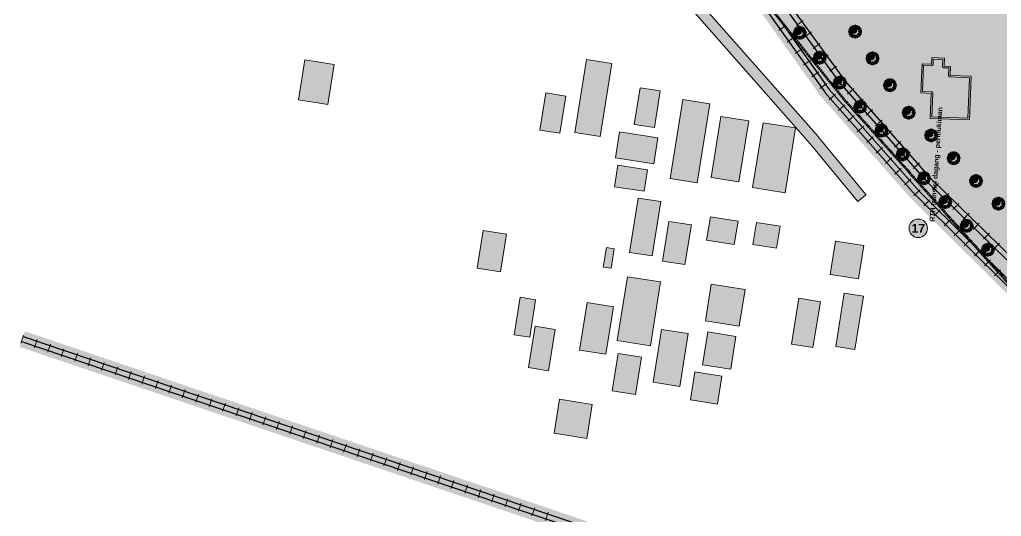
# Model space of a CAD drawing. Header units: metres. Extents: x 305909 to 307171, y 9156037 to 9156671.
# Drawn here: x 305909.3 to 306185.9, y 9156181 to 9156320.9 of the extents above; entities that cross this region are included whole.
import ezdxf
from ezdxf.enums import TextEntityAlignment as Align

# ---------------------------------------------------------------- set-up
doc = ezdxf.new("R2010")
doc.units = ezdxf.units.M
doc.linetypes.add('DASHED2', pattern=[0.762, 0.635, -0.127])
for name, color, linetype, lineweight, true_color in [('B-BANGUNAN_PERMUKIMAN', 7, 'Continuous', 13, 0xf0cd8c), ('B-BAYANGAN', 7, 'Continuous', 0, 0x76786c), ('B-DELINEASI', 7, 'DASHED2', 70, 0xc800c8), ('J-PERKERASAN_JALAN', 7, 'Continuous', 9, 0x989896), ('K-BANGUNAN_LUAR_TAPAK', 7, 'Continuous', 9, 0xdedede), ('K-REL_BALAS', 7, 'Continuous', 0, 0xb0a89c), ('K-REL_BANTALAN', 7, 'Continuous', 9, 0x5a5a5a), ('K-REL_KA', 7, 'Continuous', 25, 0x282828), ('T-LABEL_ELEMEN', 7, 'Continuous', 0, 0x141414), ('T-NOMOR_ELEMEN', 7, 'Continuous', 18, 0x141414), ('V-POHON_PENEDUH', 7, 'Continuous', 13, 0x288232), ('Z-R', 7, 'Continuous', 0, 0xfaf4e6), ('Z-RTH', 7, 'Continuous', 0, 0xc7e4ba)]:
    doc.layers.add(name, color=color, linetype=linetype, lineweight=lineweight, true_color=true_color)
doc.styles.add('ARIALB', font='arialbd.ttf')

# ---------------------------------------------------------------- blocks, each defined once
blk = doc.blocks.new('POHON')
at = {"true_color": 0x3e843e}
h = blk.add_hatch(color=97, dxfattribs=at)
h.dxf.hatch_style = 1
edge = h.paths.add_edge_path()
edge.add_arc((-0.78, 0), 0.32, 0, 360)
at = {"true_color": 0x347638}
h = blk.add_hatch(color=97, dxfattribs=at)
h.dxf.hatch_style = 1
edge = h.paths.add_edge_path()
edge.add_arc((0, 0), 1, 0, 360)
at = {"true_color": 0x3e843e}
h = blk.add_hatch(color=97, dxfattribs=at)
h.dxf.hatch_style = 1
edge = h.paths.add_edge_path()
edge.add_arc((-0.55, 0.55), 0.32, 0, 360)
at = {"true_color": 0x62a556}
h = blk.add_hatch(color=85, dxfattribs=at)
h.dxf.hatch_style = 1
edge = h.paths.add_edge_path()
edge.add_arc((-0.2, 0.22), 0.55, 0, 360)
at = {"true_color": 0x697060}
h = blk.add_hatch(color=251, dxfattribs=at)
h.dxf.hatch_style = 1
edge = h.paths.add_edge_path()
edge.add_arc((0.38, -0.38), 1, 0, 360)
at = {"true_color": 0x3e843e}
h = blk.add_hatch(color=97, dxfattribs=at)
h.dxf.hatch_style = 1
edge = h.paths.add_edge_path()
edge.add_arc((0, 0.78), 0.32, 0, 360)
h = blk.add_hatch(color=97, dxfattribs=at)
h.dxf.hatch_style = 1
edge = h.paths.add_edge_path()
edge.add_arc((0.55, 0.55), 0.32, 0, 360)
h = blk.add_hatch(color=97, dxfattribs=at)
h.dxf.hatch_style = 1
edge = h.paths.add_edge_path()
edge.add_arc((0.78, 0), 0.32, 0, 360)
h = blk.add_hatch(color=97, dxfattribs=at)
h.dxf.hatch_style = 1
edge = h.paths.add_edge_path()
edge.add_arc((-0.55, -0.55), 0.32, 0, 360)
h = blk.add_hatch(color=97, dxfattribs=at)
h.dxf.hatch_style = 1
edge = h.paths.add_edge_path()
edge.add_arc((0, -0.78), 0.32, 0, 360)
h = blk.add_hatch(color=97, dxfattribs=at)
h.dxf.hatch_style = 1
edge = h.paths.add_edge_path()
edge.add_arc((0.55, -0.55), 0.32, 0, 360)
at = {"color": 99, "lineweight": 9, "true_color": 0x235528}
blk.add_circle((0, 0), 1, dxfattribs=at)

msp = doc.modelspace()

# ---------------------------------------------------------------- hatches: boundary and pattern name
at = {"layer": 'B-BANGUNAN_PERMUKIMAN', "true_color": 0xce7852}
h = msp.add_hatch(color=23, dxfattribs=at)
h.dxf.hatch_style = 1
h.paths.add_polyline_path([(306169.85, 9156310.06), (306169.76, 9156307.76), (306171.59, 9156307.69), (306171.49, 9156305.18), (306177.37, 9156304.96), (306176.89, 9156292.65), (306165.85, 9156293.07), (306166.12, 9156300.11), (306163.24, 9156300.22), (306163.56, 9156308.47), (306166.2, 9156308.37), (306166.27, 9156310.2), (306169.85, 9156310.06)])
at = {"layer": 'B-BAYANGAN', "true_color": 0x76786c}
h = msp.add_hatch(color=8, dxfattribs=at)
h.dxf.hatch_style = 1
h.paths.add_polyline_path([(306170.6, 9156309.31), (306170.51, 9156307.01), (306172.34, 9156306.94), (306172.24, 9156304.43), (306178.12, 9156304.21), (306177.64, 9156291.9), (306166.6, 9156292.32), (306166.87, 9156299.36), (306163.99, 9156299.47), (306164.31, 9156307.72), (306166.95, 9156307.62), (306167.02, 9156309.45), (306170.6, 9156309.31)])
at = {"layer": 'J-PERKERASAN_JALAN', "true_color": 0x989896}
h = msp.add_hatch(color=252, dxfattribs=at)
h.dxf.hatch_style = 1
h.paths.add_polyline_path([(306036.3, 9156427.71), (306036.82, 9156427.75), (306037.33, 9156427.87), (306037.83, 9156428.05), (306038.29, 9156428.29), (306038.72, 9156428.6), (306039.11, 9156428.95), (306039.44, 9156429.35), (306039.72, 9156429.8), (306040.23, 9156430.74), (306040.24, 9156430.76), (306040.55, 9156431.33), (306040.79, 9156431.88), (306040.95, 9156432.46), (306041.02, 9156433.05), (306041.09, 9156434.64), (306041.08, 9156435.18), (306040.99, 9156435.71), (306040.83, 9156436.23), (306006.24, 9156527.28), (306006.23, 9156527.3), (305988.24, 9156576.43), (305988.03, 9156576.91), (305987.76, 9156577.35), (305987.43, 9156577.76), (305987.06, 9156578.12), (305986.64, 9156578.43), (305986.19, 9156578.68), (305985.7, 9156578.87), (305985.2, 9156578.99), (305984.68, 9156579.05), (305940, 9156581.28), (305940, 9156584.29), (305980.6, 9156582.26), (305981.11, 9156582.27), (305981.62, 9156582.34), (305982.11, 9156582.48), (305982.59, 9156582.68), (305983.03, 9156582.94), (305983.44, 9156583.25), (305983.8, 9156583.61), (305984.11, 9156584.01), (305984.37, 9156584.46), (305984.57, 9156584.93), (305984.71, 9156585.42), (305984.79, 9156585.93), (305984.8, 9156586.44), (305984.74, 9156586.95), (305984.62, 9156587.45), (305979.81, 9156602.89), (305968.29, 9156640), (305971.43, 9156640), (305982.67, 9156603.78), (305982.67, 9156603.78), (305988.8, 9156584.12), (305988.98, 9156583.65), (305989.21, 9156583.21), (305989.5, 9156582.81), (305989.83, 9156582.44), (305990.21, 9156582.11), (305990.63, 9156581.84), (305991.08, 9156581.62), (305991.55, 9156581.46), (305992.04, 9156581.35), (306000.66, 9156580.09), (306000.93, 9156580.05), (306022.17, 9156578.43), (306022.42, 9156578.4), (306022.43, 9156578.39), (306022.57, 9156578.37), (306023.08, 9156578.31), (306023.59, 9156578.31), (306024.09, 9156578.38), (306024.59, 9156578.51), (306025.06, 9156578.71), (306025.5, 9156578.96), (306025.91, 9156579.27), (306026.28, 9156579.62), (306026.59, 9156580.02), (306026.85, 9156580.46), (306027.06, 9156580.93), (306027.2, 9156581.42), (306027.28, 9156581.92), (306027.3, 9156582.44), (306027.25, 9156582.94), (306027.14, 9156583.44), (306026.96, 9156583.92), (306010.17, 9156621.82), (306010.15, 9156621.85), (306010.15, 9156621.86), (306010.13, 9156621.89), (306002.77, 9156640), (306006, 9156640), (306012.89, 9156623.08), (306012.94, 9156622.97), (306028.09, 9156588.78), (306028.32, 9156588.32), (306028.62, 9156587.9), (306028.97, 9156587.52), (306029.36, 9156587.19), (306029.79, 9156586.91), (306030.25, 9156586.69), (306030.74, 9156586.53), (306031.25, 9156586.43), (306031.76, 9156586.4), (306032.27, 9156586.43), (306032.78, 9156586.54), (306033.26, 9156586.7), (306033.72, 9156586.92), (306034.15, 9156587.21), (306034.54, 9156587.54), (306034.89, 9156587.93), (306035.18, 9156588.35), (306035.41, 9156588.81), (306035.59, 9156589.29), (306035.7, 9156589.79), (306035.74, 9156590.3), (306035.72, 9156590.82), (306034.62, 9156601.29), (306034.62, 9156601.32), (306034.62, 9156601.33), (306034.62, 9156601.36), (306034.45, 9156603.61), (306034.44, 9156603.7), (306034.44, 9156603.87), (306034.45, 9156603.95), (306034.67, 9156606.31), (306034.68, 9156606.4), (306034.71, 9156606.56), (306034.76, 9156606.71), (306034.79, 9156606.79), (306043.83, 9156630.33), (306044.02, 9156630.97), (306044.52, 9156633.43), (306044.58, 9156633.85), (306044.86, 9156636.83), (306044.86, 9156636.86), (306045.2, 9156640), (306048.22, 9156640), (306047.85, 9156636.58), (306047.84, 9156636.52), (306047.55, 9156633.33), (306047.53, 9156633.23), (306047.52, 9156633.17), (306047.51, 9156633.07), (306046.88, 9156629.96), (306046.86, 9156629.88), (306046.81, 9156629.72), (306046.78, 9156629.64), (306037.84, 9156606.38), (306037.68, 9156605.86), (306037.59, 9156605.32), (306037.48, 9156604.09), (306037.47, 9156603.41), (306037.6, 9156601.65), (306037.61, 9156601.54), (306040.05, 9156578.3), (306040.14, 9156577.8), (306040.28, 9156577.31), (306040.49, 9156576.85), (306040.76, 9156576.42), (306041.07, 9156576.02), (306041.44, 9156575.67), (306041.84, 9156575.37), (306042.29, 9156575.12), (306042.76, 9156574.93), (306043.25, 9156574.79), (306043.75, 9156574.73), (306119.27, 9156569.38), (306119.31, 9156569.38), (306119.34, 9156569.38), (306119.38, 9156569.37), (306160.64, 9156564.73), (306160.73, 9156564.72), (306186.14, 9156562.42), (306186.32, 9156562.41), (306211.34, 9156561.32), (306211.34, 9156558.12), (306186.08, 9156559.22), (306186.03, 9156559.22), (306186, 9156559.22), (306185.95, 9156559.22), (306160.39, 9156561.54), (306160.37, 9156561.54), (306160.33, 9156561.54), (306119.11, 9156566.18), (306118.95, 9156566.2), (306041.54, 9156571.67), (306041.01, 9156571.68), (306040.49, 9156571.61), (306039.98, 9156571.47), (306039.49, 9156571.27), (306039.03, 9156571), (306038.61, 9156570.68), (306038.24, 9156570.3), (306037.92, 9156569.88), (306037.66, 9156569.42), (306037.46, 9156568.92), (306037.33, 9156568.41), (306037.27, 9156567.88), (306037.28, 9156567.35), (306037.35, 9156566.83), (306037.5, 9156566.32), (306052.93, 9156523.82), (306052.97, 9156523.7), (306052.99, 9156523.63), (306053.02, 9156523.51), (306061.39, 9156487.26), (306061.53, 9156486.77), (306061.74, 9156486.3), (306062.01, 9156485.87), (306062.33, 9156485.47), (306062.69, 9156485.11), (306063.11, 9156484.81), (306063.55, 9156484.56), (306064.03, 9156484.36), (306064.52, 9156484.23), (306065.03, 9156484.17), (306080.47, 9156483.19), (306080.59, 9156483.18), (306080.65, 9156483.17), (306080.77, 9156483.15), (306103.06, 9156479), (306103.08, 9156479), (306123.17, 9156474.93), (306123.48, 9156474.88), (306129.66, 9156474.13), (306129.72, 9156474.12), (306138.22, 9156473.21), (306138.4, 9156473.2), (306169.22, 9156471.28), (306169.33, 9156471.27), (306186.32, 9156470.68), (306186.37, 9156470.68), (306186.4, 9156470.68), (306186.45, 9156470.67), (306205.83, 9156469), (306205.95, 9156468.99), (306206.01, 9156468.98), (306206.13, 9156468.96), (306211.34, 9156467.86), (306211.34, 9156464.79), (306205.78, 9156465.97), (306205.3, 9156466.04), (306186.31, 9156467.68), (306186.1, 9156467.69), (306169.16, 9156468.28), (306169.14, 9156468.28), (306169.12, 9156468.28), (306169.09, 9156468.28), (306138.11, 9156470.21), (306138.07, 9156470.21), (306138.05, 9156470.21), (306138, 9156470.22), (306129.37, 9156471.14), (306129.35, 9156471.14), (306122.94, 9156471.92), (306122.86, 9156471.93), (306122.82, 9156471.94), (306122.75, 9156471.95), (306102.54, 9156476.05), (306102.48, 9156476.06), (306080.48, 9156480.16), (306080, 9156480.21), (306069.22, 9156480.9), (306068.69, 9156480.9), (306068.16, 9156480.82), (306067.65, 9156480.68), (306067.16, 9156480.48), (306066.71, 9156480.21), (306066.29, 9156479.88), (306065.92, 9156479.5), (306065.6, 9156479.07), (306065.35, 9156478.61), (306065.15, 9156478.11), (306065.03, 9156477.6), (306064.97, 9156477.07), (306064.98, 9156476.54), (306065.07, 9156476.02), (306065.22, 9156475.51), (306073.63, 9156452.95), (306073.68, 9156452.81), (306090.75, 9156411.72), (306090.87, 9156411.44), (306110.25, 9156373.19), (306110.52, 9156372.73), (306110.86, 9156372.3), (306111.25, 9156371.93), (306114.11, 9156369.54), (306114.54, 9156369.23), (306115, 9156368.98), (306115.49, 9156368.79), (306116, 9156368.67), (306121.95, 9156367.65), (306122.12, 9156367.62), (306134.04, 9156366.1), (306134.4, 9156366.07), (306186.4, 9156364.19), (306186.43, 9156364.19), (306211.34, 9156362.95), (306211.34, 9156359.75), (306186.31, 9156360.99), (306186.26, 9156361), (306134.07, 9156362.88), (306133.98, 9156362.89), (306133.93, 9156362.89), (306133.84, 9156362.9), (306121.62, 9156364.46), (306121.57, 9156364.46), (306121.55, 9156364.47), (306121.51, 9156364.47), (306114.03, 9156365.76), (306113.92, 9156365.78), (306113.91, 9156365.78), (306113.73, 9156365.83), (306113.58, 9156365.9), (306113.43, 9156365.97), (306113.27, 9156366.08), (306113.26, 9156366.08), (306113.18, 9156366.15), (306108.35, 9156370.18), (306108.28, 9156370.25), (306108.27, 9156370.25), (306108.14, 9156370.38), (306108.04, 9156370.51), (306107.94, 9156370.66), (306107.94, 9156370.67), (306107.89, 9156370.76), (306087.94, 9156410.15), (306087.91, 9156410.22), (306087.89, 9156410.26), (306087.86, 9156410.33), (306070.69, 9156451.66), (306070.68, 9156451.7), (306070.67, 9156451.72), (306070.66, 9156451.75), (306059.26, 9156482.32), (306059.22, 9156482.44), (306059.2, 9156482.52), (306059.17, 9156482.64), (306049.97, 9156522.52), (306049.83, 9156522.99), (306032.51, 9156570.69), (306032.29, 9156571.18), (306032.01, 9156571.64), (306031.67, 9156572.06), (306031.28, 9156572.43), (306030.84, 9156572.74), (306030.36, 9156572.99), (306029.85, 9156573.17), (306022.31, 9156575.33), (306021.92, 9156575.42), (306021.52, 9156575.47), (306000.65, 9156577.07), (306000.59, 9156577.08), (306000.34, 9156577.1), (306000.28, 9156577.11), (305997.32, 9156577.54), (305996.8, 9156577.59), (305996.29, 9156577.56), (305995.78, 9156577.47), (305995.29, 9156577.31), (305994.82, 9156577.1), (305994.38, 9156576.82), (305993.98, 9156576.49), (305993.63, 9156576.11), (305993.33, 9156575.69), (305993.09, 9156575.23), (305992.91, 9156574.75), (305992.79, 9156574.25), (305992.74, 9156573.73), (305992.75, 9156573.22), (305992.83, 9156572.71), (305992.98, 9156572.21), (306009.03, 9156528.37), (306009.05, 9156528.33), (306044.02, 9156436.28), (306044.05, 9156436.19), (306044.1, 9156436.02), (306044.12, 9156435.87), (306044.14, 9156435.69), (306044.13, 9156435.59), (306043.98, 9156432.01), (306043.99, 9156431.49), (306044.07, 9156430.97), (306044.22, 9156430.47), (306044.43, 9156429.99), (306044.7, 9156429.54), (306045.03, 9156429.13), (306045.41, 9156428.77), (306047.45, 9156427.06), (306047.53, 9156426.99), (306047.67, 9156426.85), (306047.79, 9156426.69), (306047.85, 9156426.59), (306056.2, 9156412.54), (306056.26, 9156412.43), (306056.28, 9156412.38), (306056.33, 9156412.27), (306069.46, 9156382.7), (306069.47, 9156382.67), (306069.47, 9156382.66), (306069.48, 9156382.64), (306078.04, 9156361.86), (306078.35, 9156361.27), (306099.47, 9156327.44), (306099.86, 9156326.91), (306134.33, 9156287.87), (306134.36, 9156287.84), (306134.37, 9156287.83), (306134.39, 9156287.8), (306147.68, 9156271.64), (306147.75, 9156271.54), (306147.66, 9156271.46), (306145.55, 9156269.72), (306145.45, 9156269.65), (306145.37, 9156269.74), (306132.12, 9156285.83), (306132.03, 9156285.94), (306097.34, 9156325.23), (306097.28, 9156325.3), (306097.18, 9156325.43), (306097.14, 9156325.5), (306075.58, 9156360.04), (306075.54, 9156360.11), (306075.46, 9156360.26), (306075.43, 9156360.33), (306066.73, 9156381.44), (306066.69, 9156381.54), (306053.7, 9156410.81), (306053.48, 9156411.23), (306045.72, 9156424.3), (306045.47, 9156424.68), (306045.17, 9156425.02), (306044.85, 9156425.33), (306044.8, 9156425.36), (306044.38, 9156425.68), (306043.91, 9156425.93), (306043.42, 9156426.12), (306042.91, 9156426.24), (306042.38, 9156426.29), (306041.86, 9156426.28), (306041.33, 9156426.19), (306040.83, 9156426.04), (306040.35, 9156425.82), (306039.9, 9156425.54), (306038.86, 9156424.8), (306038.77, 9156424.74), (306038.62, 9156424.65), (306038.47, 9156424.58), (306038.32, 9156424.54), (306038.17, 9156424.51), (306038.02, 9156424.49), (306037.83, 9156424.49), (306037.73, 9156424.5), (305940, 9156435.13), (305940, 9156438.14), (306035.77, 9156427.73), (306036.3, 9156427.71)])
at = {"layer": 'K-BANGUNAN_LUAR_TAPAK', "true_color": 0xe8e8e6}
h = msp.add_hatch(color=254, dxfattribs=at)
h.dxf.hatch_style = 1
h.paths.add_polyline_path([(305989.64, 9156309.51), (305997.87, 9156308.21), (305996.08, 9156297.02), (305987.85, 9156298.32), (305989.64, 9156309.51)])
h = msp.add_hatch(color=254, dxfattribs=at)
h.dxf.hatch_style = 1
h.paths.add_polyline_path([(306069.03, 9156309.66), (306076.16, 9156308.53), (306072.86, 9156287.95), (306065.72, 9156289.08), (306069.03, 9156309.66)])
h = msp.add_hatch(color=254, dxfattribs=at)
h.dxf.hatch_style = 1
h.paths.add_polyline_path([(306057.49, 9156300.25), (306063.17, 9156299.36), (306061.49, 9156288.88), (306055.81, 9156289.77), (306057.49, 9156300.25)])
h = msp.add_hatch(color=254, dxfattribs=at)
h.dxf.hatch_style = 1
h.paths.add_polyline_path([(306084.1, 9156301.69), (306089.8, 9156300.8), (306088.15, 9156290.45), (306082.44, 9156291.35), (306084.1, 9156301.69)])
h = msp.add_hatch(color=254, dxfattribs=at)
h.dxf.hatch_style = 1
h.paths.add_polyline_path([(306096.13, 9156298.38), (306103.73, 9156297.17), (306100.17, 9156274.9), (306092.57, 9156276.11), (306096.13, 9156298.38)])
h = msp.add_hatch(color=254, dxfattribs=at)
h.dxf.hatch_style = 1
h.paths.add_polyline_path([(306106.85, 9156293.61), (306114.71, 9156292.37), (306111.95, 9156275.2), (306104.11, 9156276.44), (306106.85, 9156293.61)])
h = msp.add_hatch(color=254, dxfattribs=at)
h.dxf.hatch_style = 1
h.paths.add_polyline_path([(306118.74, 9156291.81), (306127.88, 9156290.37), (306124.95, 9156272.1), (306115.81, 9156273.55), (306118.74, 9156291.81)])
h = msp.add_hatch(color=254, dxfattribs=at)
h.dxf.hatch_style = 1
h.paths.add_polyline_path([(306078.32, 9156289.26), (306089.11, 9156287.55), (306087.94, 9156280.22), (306077.15, 9156281.92), (306078.32, 9156289.26)])
h = msp.add_hatch(color=254, dxfattribs=at)
h.dxf.hatch_style = 1
h.paths.add_polyline_path([(306077.86, 9156279.9), (306086.19, 9156278.57), (306085.22, 9156272.52), (306076.89, 9156273.83), (306077.86, 9156279.9)])
h = msp.add_hatch(color=254, dxfattribs=at)
h.dxf.hatch_style = 1
h.paths.add_polyline_path([(306083.57, 9156270.63), (306089.93, 9156269.63), (306087.48, 9156254.32), (306081.11, 9156255.32), (306083.57, 9156270.63)])
h = msp.add_hatch(color=254, dxfattribs=at)
h.dxf.hatch_style = 1
h.paths.add_polyline_path([(306092.23, 9156264.04), (306098.54, 9156263.05), (306096.75, 9156251.87), (306090.45, 9156252.86), (306092.23, 9156264.04)])
h = msp.add_hatch(color=254, dxfattribs=at)
h.dxf.hatch_style = 1
h.paths.add_polyline_path([(306103.9, 9156265.36), (306111.71, 9156264.13), (306110.65, 9156257.57), (306102.85, 9156258.8), (306103.9, 9156265.36)])
h = msp.add_hatch(color=254, dxfattribs=at)
h.dxf.hatch_style = 1
h.paths.add_polyline_path([(306116.87, 9156263.75), (306123.55, 9156262.71), (306122.55, 9156256.48), (306115.87, 9156257.52), (306116.87, 9156263.75)])
h = msp.add_hatch(color=254, dxfattribs=at)
h.dxf.hatch_style = 1
h.paths.add_polyline_path([(306039.92, 9156261.52), (306046.46, 9156260.48), (306044.75, 9156249.86), (306038.21, 9156250.89), (306039.92, 9156261.52)])
h = msp.add_hatch(color=254, dxfattribs=at)
h.dxf.hatch_style = 1
h.paths.add_polyline_path([(306139.16, 9156258.47), (306147.1, 9156257.22), (306145.61, 9156247.83), (306137.67, 9156249.08), (306139.16, 9156258.47)])
h = msp.add_hatch(color=254, dxfattribs=at)
h.dxf.hatch_style = 1
h.paths.add_polyline_path([(306074.61, 9156256.69), (306076.81, 9156256.34), (306075.93, 9156250.84), (306073.72, 9156251.18), (306074.61, 9156256.69)])
h = msp.add_hatch(color=254, dxfattribs=at)
h.dxf.hatch_style = 1
h.paths.add_polyline_path([(306080.54, 9156248.45), (306089.87, 9156246.99), (306086.99, 9156228.99), (306077.66, 9156230.47), (306080.54, 9156248.45)])
h = msp.add_hatch(color=254, dxfattribs=at)
h.dxf.hatch_style = 1
h.paths.add_polyline_path([(306104.16, 9156246.38), (306113.71, 9156244.87), (306112.05, 9156234.5), (306102.5, 9156236.01), (306104.16, 9156246.38)])
h = msp.add_hatch(color=254, dxfattribs=at)
h.dxf.hatch_style = 1
h.paths.add_polyline_path([(306141.63, 9156243.8), (306147.02, 9156242.95), (306144.62, 9156227.95), (306139.23, 9156228.81), (306141.63, 9156243.8)])
h = msp.add_hatch(color=254, dxfattribs=at)
h.dxf.hatch_style = 1
h.paths.add_polyline_path([(306050.34, 9156242.68), (306054.67, 9156241.99), (306052.98, 9156231.43), (306048.64, 9156232.11), (306050.34, 9156242.68)])
h = msp.add_hatch(color=254, dxfattribs=at)
h.dxf.hatch_style = 1
h.paths.add_polyline_path([(306069.16, 9156241.2), (306076.58, 9156240.02), (306074.43, 9156226.61), (306067.01, 9156227.78), (306069.16, 9156241.2)])
h = msp.add_hatch(color=254, dxfattribs=at)
h.dxf.hatch_style = 1
h.paths.add_polyline_path([(306128.86, 9156242.39), (306134.89, 9156241.43), (306132.82, 9156228.54), (306126.79, 9156229.5), (306128.86, 9156242.39)])
h = msp.add_hatch(color=254, dxfattribs=at)
h.dxf.hatch_style = 1
h.paths.add_polyline_path([(306054.55, 9156234.52), (306060.18, 9156233.63), (306058.32, 9156221.97), (306052.67, 9156222.87), (306054.55, 9156234.52)])
h = msp.add_hatch(color=254, dxfattribs=at)
h.dxf.hatch_style = 1
h.paths.add_polyline_path([(306090.16, 9156233.64), (306097.62, 9156232.46), (306095.25, 9156217.57), (306087.77, 9156218.75), (306090.16, 9156233.64)])
h = msp.add_hatch(color=254, dxfattribs=at)
h.dxf.hatch_style = 1
h.paths.add_polyline_path([(306103.14, 9156232.9), (306111.1, 9156231.63), (306109.62, 9156222.4), (306101.67, 9156223.65), (306103.14, 9156232.9)])
h = msp.add_hatch(color=254, dxfattribs=at)
h.dxf.hatch_style = 1
h.paths.add_polyline_path([(306077.92, 9156226.83), (306084.49, 9156225.8), (306082.81, 9156215.32), (306076.24, 9156216.35), (306077.92, 9156226.83)])
h = msp.add_hatch(color=254, dxfattribs=at)
h.dxf.hatch_style = 1
h.paths.add_polyline_path([(306099.56, 9156221.64), (306107.15, 9156220.45), (306105.89, 9156212.59), (306098.3, 9156213.8), (306099.56, 9156221.64)])
h = msp.add_hatch(color=254, dxfattribs=at)
h.dxf.hatch_style = 1
h.paths.add_polyline_path([(306061.4, 9156213.97), (306070.63, 9156212.5), (306069.09, 9156202.92), (306059.86, 9156204.37), (306061.4, 9156213.97)])
at = {"layer": 'K-REL_BALAS', "true_color": 0xb0a89c}
h = msp.add_hatch(color=253, dxfattribs=at)
h.dxf.hatch_style = 1
h.paths.add_polyline_path([(306184.8, 9156246.36), (306160.64, 9156270.29), (306160.6, 9156270.33), (306160.57, 9156270.36), (306160.53, 9156270.4), (306135.06, 9156299.21), (306135, 9156299.27), (306134.96, 9156299.33), (306134.9, 9156299.4), (306099.92, 9156348.67), (306099.88, 9156348.73), (306099.85, 9156348.78), (306099.81, 9156348.84), (306083.63, 9156376.35), (306083.61, 9156376.4), (306083.58, 9156376.45), (306083.55, 9156376.5), (306067.77, 9156408.57), (306067.75, 9156408.62), (306067.73, 9156408.67), (306067.7, 9156408.72), (306034.08, 9156492.19), (306034.07, 9156492.23), (306034.06, 9156492.26), (306034.04, 9156492.3), (306009.19, 9156563.83), (306009.19, 9156563.83), (306009.19, 9156563.83), (306009.19, 9156563.83), (305972.46, 9156669.24), (305973.82, 9156669.71), (305975.48, 9156670.29), (305976.84, 9156670.76), (306013.57, 9156565.36), (306012.21, 9156564.88), (306011.38, 9156564.59), (306012.21, 9156564.88), (306013.57, 9156565.35), (306038.41, 9156493.87), (306071.98, 9156410.54), (306087.68, 9156378.63), (306088.94, 9156376.49), (306087.9, 9156378.29), (306087.88, 9156378.35), (306087.85, 9156378.39), (306087.83, 9156378.44), (306072.89, 9156409.64), (306072.87, 9156409.68), (306072.85, 9156409.73), (306072.83, 9156409.77), (306038.88, 9156494.05), (306038.86, 9156494.08), (306038.85, 9156494.12), (306038.83, 9156494.16), (306014.31, 9156565.43), (305978.01, 9156669.23), (305979.36, 9156669.71), (305981.03, 9156670.29), (305982.39, 9156670.77), (306018.69, 9156566.96), (306017.34, 9156566.49), (306016.5, 9156566.2), (306017.34, 9156566.48), (306018.7, 9156566.95), (306043.2, 9156495.72), (306077.11, 9156411.58), (306091.98, 9156380.52), (306106.71, 9156354.72), (306143.28, 9156304.42), (306167.37, 9156277.09), (306184.8, 9156260.06), (306184.8, 9156253.58), (306164.07, 9156273.83), (306164.03, 9156273.87), (306163.99, 9156273.91), (306163.95, 9156273.95), (306139.73, 9156301.43), (306139.68, 9156301.49), (306139.63, 9156301.54), (306139.59, 9156301.6), (306115.87, 9156334.23), (306138.62, 9156302.19), (306163.96, 9156273.53), (306184.8, 9156252.89), (306184.8, 9156246.36)])
h = msp.add_hatch(color=253, dxfattribs=at)
h.dxf.hatch_style = 1
h.paths.add_polyline_path([(306321.87, 9156152.15), (306320.15, 9156152.77), (306320.08, 9156152.8), (306320.01, 9156152.83), (306319.88, 9156152.89), (306319.82, 9156152.92), (306319.75, 9156152.96), (306267.83, 9156183.58), (306267.8, 9156183.6), (306267.78, 9156183.62), (306267.75, 9156183.64), (306228.76, 9156208.97), (306228.68, 9156209.03), (306228.6, 9156209.08), (306228.53, 9156209.14), (306187.79, 9156243.42), (306187.74, 9156243.46), (306187.7, 9156243.5), (306187.65, 9156243.54), (306184.8, 9156246.36), (306184.8, 9156252.89), (306190.85, 9156246.91), (306231.4, 9156212.78), (306263.55, 9156191.9), (306232.11, 9156213.09), (306232.04, 9156213.14), (306231.98, 9156213.18), (306231.91, 9156213.23), (306191.26, 9156247.28), (306191.22, 9156247.32), (306191.18, 9156247.35), (306191.13, 9156247.4), (306184.8, 9156253.58), (306184.8, 9156260.06), (306194.31, 9156250.78), (306234.8, 9156216.87), (306271.67, 9156192.02), (306321.87, 9156163.62), (306321.87, 9156158.57), (306320.44, 9156159.12), (306320.33, 9156159.17), (306320.24, 9156159.21), (306320.14, 9156159.27), (306272.43, 9156186.26), (306321.87, 9156157.1), (306321.87, 9156152.15)])
h = msp.add_hatch(color=253, dxfattribs=at)
h.dxf.hatch_style = 1
h.paths.add_polyline_path([(305910.28, 9156231.73), (305910.74, 9156233.1), (305946.82, 9156220.9), (306111.27, 9156165.35), (306184.8, 9156141.84), (306184.8, 9156136.96), (306109.84, 9156160.94), (306109.82, 9156160.94), (306109.81, 9156160.95), (306109.8, 9156160.95), (305945.33, 9156216.51), (305909.26, 9156228.7), (305910.28, 9156231.73), (305910.28, 9156231.73)])
at = {"layer": 'T-NOMOR_ELEMEN', "true_color": 0xffffff}
h = msp.add_hatch(color=7, dxfattribs=at)
h.dxf.hatch_style = 1
edge = h.paths.add_edge_path()
edge.add_arc((306162.48, 9156262.1), 2.6, 0, 360)
at = {"layer": 'Z-R', "true_color": 0xe2eacc}
h = msp.add_hatch(color=254, dxfattribs=at)
h.dxf.hatch_style = 1
h.paths.add_polyline_path([(306499.6, 9156305.81), (306466.68, 9156301.99), (306472.88, 9156235.67), (306497.91, 9156229.06), (306526.8, 9156228.99), (306531.58, 9156219.92), (306532.49, 9156127.58), (306486.31, 9156132.33), (306393.99, 9156155.2), (306332.73, 9156171.59), (306288.72, 9156190.58), (306246.01, 9156220.78), (306216.24, 9156242.78), (306193.37, 9156263.49), (306160.59, 9156296.71), (306133.41, 9156338.56), (306127.35, 9156361.25), (306094.2, 9156358.84), (306090.5, 9156366.67), (306061.4, 9156428.37), (306035.15, 9156500.2), (306017.71, 9156550.31), (306008.21, 9156577.56), (306141.31, 9156568.88), (306165.7, 9156567.29), (306165.7, 9156567.29), (306200.22, 9156564.07), (306291.75, 9156555.55), (306369.46, 9156545.53), (306471.94, 9156528.54), (306458.48, 9156529.51), (306455.79, 9156529.72), (306453.06, 9156530.08), (306440, 9156532.84), (306440, 9156532.83), (306440, 9156532.84), (306440, 9156532.84), (306424.61, 9156536.08), (306424.61, 9156536.08), (306385.74, 9156542.79), (306385.74, 9156542.79), (306305, 9156549.61), (306305, 9156549.61), (306215.66, 9156559.53), (306215.66, 9156559.53), (306186.12, 9156560.81), (306186.12, 9156560.81), (306160.52, 9156563.13), (306160.52, 9156563.13), (306119.18, 9156567.79), (306119.18, 9156567.79), (306039.05, 9156573.45), (306039.05, 9156573.45), (306033.08, 9156573.81), (306033.08, 9156573.81), (306033.08, 9156573.81), (306051.45, 9156523.22), (306051.45, 9156523.21), (306060.21, 9156485.25), (306060.21, 9156485.25), (306060.21, 9156485.25), (306057.48, 9156485.6), (306070.6, 9156438.47), (306116.98, 9156440.27), (306147.96, 9156437.91), (306199.86, 9156410.57), (306230.35, 9156409.78), (306281.95, 9156409), (306338.24, 9156402.75), (306341.9, 9156461.43), (306341.9, 9156461.43), (306341.9, 9156461.43), (306343.89, 9156461.18), (306340.23, 9156402.62), (306340.21, 9156402.42), (306340.17, 9156402.22), (306340.1, 9156402.03), (306340.02, 9156401.85), (306339.92, 9156401.67), (306339.8, 9156401.51), (306339.67, 9156401.35), (306339.52, 9156401.22), (306339.36, 9156401.09), (306339.19, 9156400.99), (306339.01, 9156400.9), (306338.82, 9156400.83), (306338.62, 9156400.79), (306338.42, 9156400.76), (306338.22, 9156400.75), (306338.01, 9156400.76), (306281.82, 9156407), (306230.32, 9156407.78), (306230.29, 9156407.79), (306199.8, 9156408.57), (306199.62, 9156408.58), (306199.44, 9156408.61), (306199.26, 9156408.66), (306199.09, 9156408.72), (306198.92, 9156408.8), (306147.4, 9156435.95), (306116.95, 9156438.27), (306078.61, 9156436.78), (306089.35, 9156410.91), (306109.34, 9156371.44), (306114.25, 9156367.34), (306121.8, 9156366.05), (306134.09, 9156364.48), (306186.36, 9156362.59), (306279.56, 9156357.94), (306324.74, 9156355.99), (306351.56, 9156350.97), (306360, 9156400.45), (306360, 9156400.45), (306360, 9156380), (306360, 9156380), (306360, 9156380), (306440, 9156380), (306440, 9156380), (306440, 9156380), (306440, 9156340.33), (306440.23, 9156340.29), (306485.26, 9156338.3), (306492.36, 9156337.55), (306513.12, 9156334.56), (306536.03, 9156332.22), (306560, 9156329.63), (306560, 9156512.62), (306572.18, 9156510.31), (306677.17, 9156490.28), (306677.17, 9156490.28), (306764.13, 9156475.06), (306735.94, 9156145.42), (306694.11, 9156139.2), (306694.29, 9156206.56), (306623.21, 9156213.87), (306624.29, 9156242.6), (306556.39, 9156238.05), (306554, 9156281.95), (306509.63, 9156279.09), (306499.6, 9156305.81)])
at = {"layer": 'Z-RTH', "true_color": 0xacd28c}
h = msp.add_hatch(color=63, dxfattribs=at)
h.dxf.hatch_style = 1
h.paths.add_polyline_path([(306647.05, 9156132), (306682.57, 9156137.44), (306694.11, 9156139.2), (306735.94, 9156145.42), (306764.13, 9156475.06), (306781.81, 9156471.97), (306781.81, 9156471.97), (306780.83, 9156466.64), (306754.67, 9156148.38), (306785.07, 9156153.87), (306794.32, 9156155.54), (306832.65, 9156160.25), (306841.66, 9156139.39), (306613.97, 9156113.41), (306609.99, 9156113.26), (306520.72, 9156109.95), (306451.76, 9156117.78), (306423.33, 9156121.01), (306406.95, 9156126.93), (306333.54, 9156153.47), (306256.18, 9156192.15), (306187.8, 9156246.71), (306141.52, 9156298.52), (306095.93, 9156355.16), (306094.2, 9156358.84), (306127.35, 9156361.25), (306133.41, 9156338.56), (306160.59, 9156296.71), (306193.37, 9156263.49), (306216.24, 9156242.78), (306246.01, 9156220.78), (306288.72, 9156190.58), (306332.73, 9156171.59), (306393.99, 9156155.2), (306486.31, 9156132.33), (306532.49, 9156127.58), (306534.3, 9156127.4), (306596.42, 9156127.4), (306647.05, 9156132)])
at = {"layer": 'Z-RTH', "true_color": 0x78aa5f}
h = msp.add_hatch(dxfattribs=at)
h.set_pattern_fill('GRASS', color=75, scale=0.35)
h.paths.add_polyline_path([(306647.05, 9156132), (306682.57, 9156137.44), (306694.11, 9156139.2), (306735.94, 9156145.42), (306764.13, 9156475.06), (306781.81, 9156471.97), (306781.81, 9156471.97), (306780.83, 9156466.64), (306754.67, 9156148.38), (306785.07, 9156153.87), (306794.32, 9156155.54), (306832.65, 9156160.25), (306841.66, 9156139.39), (306613.97, 9156113.41), (306609.99, 9156113.26), (306520.72, 9156109.95), (306451.76, 9156117.78), (306423.33, 9156121.01), (306406.95, 9156126.93), (306333.54, 9156153.47), (306256.18, 9156192.15), (306187.8, 9156246.71), (306141.52, 9156298.52), (306095.93, 9156355.16), (306094.2, 9156358.84), (306127.35, 9156361.25), (306133.41, 9156338.56), (306160.59, 9156296.71), (306193.37, 9156263.49), (306216.24, 9156242.78), (306246.01, 9156220.78), (306288.72, 9156190.58), (306332.73, 9156171.59), (306393.99, 9156155.2), (306486.31, 9156132.33), (306532.49, 9156127.58), (306534.3, 9156127.4), (306596.42, 9156127.4), (306647.05, 9156132)])

# ---------------------------------------------------------------- linework, layer by layer
at = {"layer": 'B-BANGUNAN_PERMUKIMAN', "color": 17, "lineweight": 13, "true_color": 0x71422d}
msp.add_lwpolyline([(306169.85, 9156310.06), (306169.76, 9156307.76), (306171.59, 9156307.69), (306171.49, 9156305.18), (306177.37, 9156304.96), (306176.89, 9156292.65), (306165.85, 9156293.07), (306166.12, 9156300.11), (306163.24, 9156300.22), (306163.56, 9156308.47), (306166.2, 9156308.37), (306166.27, 9156310.2), (306169.85, 9156310.06)], close=True, dxfattribs=at)
at = {"layer": 'B-BANGUNAN_PERMUKIMAN', "color": 11, "lineweight": 9, "true_color": 0xf38d60}
msp.add_lwpolyline([(306169.38, 9156309.63), (306169.31, 9156307.78), (306169.31, 9156307.73), (306169.32, 9156307.69), (306169.33, 9156307.65), (306169.34, 9156307.6), (306169.36, 9156307.56), (306169.38, 9156307.52), (306169.4, 9156307.49), (306169.43, 9156307.45), (306169.46, 9156307.42), (306169.5, 9156307.4), (306169.54, 9156307.37), (306169.57, 9156307.35), (306169.62, 9156307.34), (306169.66, 9156307.32), (306169.7, 9156307.31), (306169.75, 9156307.31), (306171.12, 9156307.26), (306171.04, 9156305.2), (306171.04, 9156305.16), (306171.04, 9156305.11), (306171.05, 9156305.07), (306171.07, 9156305.03), (306171.08, 9156304.99), (306171.11, 9156304.95), (306171.13, 9156304.91), (306171.16, 9156304.88), (306171.19, 9156304.85), (306171.22, 9156304.82), (306171.26, 9156304.8), (306171.3, 9156304.78), (306171.34, 9156304.76), (306171.38, 9156304.75), (306171.43, 9156304.74), (306171.47, 9156304.73), (306176.9, 9156304.53), (306176.46, 9156293.12), (306166.31, 9156293.51), (306166.57, 9156300.09), (306166.57, 9156300.14), (306166.56, 9156300.18), (306166.55, 9156300.22), (306166.54, 9156300.27), (306166.52, 9156300.31), (306166.5, 9156300.35), (306166.47, 9156300.38), (306166.45, 9156300.42), (306166.41, 9156300.45), (306166.38, 9156300.47), (306166.34, 9156300.5), (306166.3, 9156300.52), (306166.26, 9156300.53), (306166.22, 9156300.55), (306166.18, 9156300.56), (306166.13, 9156300.56), (306163.71, 9156300.65), (306163.99, 9156308.01), (306166.18, 9156307.92), (306166.22, 9156307.92), (306166.27, 9156307.93), (306166.31, 9156307.94), (306166.35, 9156307.95), (306166.39, 9156307.97), (306166.43, 9156307.99), (306166.47, 9156308.02), (306166.5, 9156308.04), (306166.53, 9156308.08), (306166.56, 9156308.11), (306166.58, 9156308.15), (306166.6, 9156308.19), (306166.62, 9156308.23), (306166.63, 9156308.27), (306166.64, 9156308.31), (306166.65, 9156308.36), (306166.7, 9156309.74), (306169.38, 9156309.63)], close=True, dxfattribs=at)
at = {"layer": 'B-DELINEASI'}
msp.add_lwpolyline([(306843.97, 9156139.65), (306613.97, 9156113.41), (306520.72, 9156109.95), (306423.33, 9156121.01), (306333.54, 9156153.47), (306256.18, 9156192.15), (306187.8, 9156246.71), (306141.52, 9156298.52), (306095.93, 9156355.16), (306061.4, 9156428.37), (306035.15, 9156500.2), (306008.21, 9156577.56), (306008.21, 9156577.56), (306165.7, 9156567.29), (306291.75, 9156555.55), (306369.46, 9156545.53), (306504.83, 9156523.08), (306572.18, 9156510.31), (306677.17, 9156490.28)], dxfattribs=at)
at = {"layer": 'J-PERKERASAN_JALAN', "color": 251, "lineweight": 13, "true_color": 0x6c6c6a}
msp.add_lwpolyline([(306099.86, 9156326.91), (306134.33, 9156287.87), (306134.36, 9156287.84), (306134.37, 9156287.83), (306134.39, 9156287.8), (306147.68, 9156271.64), (306147.75, 9156271.54), (306147.66, 9156271.46), (306145.55, 9156269.72), (306145.45, 9156269.65), (306145.37, 9156269.74), (306132.12, 9156285.83), (306132.03, 9156285.94), (306097.34, 9156325.23)], dxfattribs=at)
at = {"layer": 'K-BANGUNAN_LUAR_TAPAK', "color": 9, "lineweight": 9, "true_color": 0xc8c8c6}
for points in [[(305989.64, 9156309.51), (305997.87, 9156308.21), (305996.08, 9156297.02), (305987.85, 9156298.32), (305989.64, 9156309.51)], [(306069.03, 9156309.66), (306076.16, 9156308.53), (306072.86, 9156287.95), (306065.72, 9156289.08), (306069.03, 9156309.66)], [(306057.49, 9156300.25), (306063.17, 9156299.36), (306061.49, 9156288.88), (306055.81, 9156289.77), (306057.49, 9156300.25)], [(306084.1, 9156301.69), (306089.8, 9156300.8), (306088.15, 9156290.45), (306082.44, 9156291.35), (306084.1, 9156301.69)], [(306096.13, 9156298.38), (306103.73, 9156297.17), (306100.17, 9156274.9), (306092.57, 9156276.11), (306096.13, 9156298.38)], [(306106.85, 9156293.61), (306114.71, 9156292.37), (306111.95, 9156275.2), (306104.11, 9156276.44), (306106.85, 9156293.61)], [(306118.74, 9156291.81), (306127.88, 9156290.37), (306124.95, 9156272.1), (306115.81, 9156273.55), (306118.74, 9156291.81)], [(306078.32, 9156289.26), (306089.11, 9156287.55), (306087.94, 9156280.22), (306077.15, 9156281.92), (306078.32, 9156289.26)], [(306077.86, 9156279.9), (306086.19, 9156278.57), (306085.22, 9156272.52), (306076.89, 9156273.83), (306077.86, 9156279.9)], [(306083.57, 9156270.63), (306089.93, 9156269.63), (306087.48, 9156254.32), (306081.11, 9156255.32), (306083.57, 9156270.63)], [(306092.23, 9156264.04), (306098.54, 9156263.05), (306096.75, 9156251.87), (306090.45, 9156252.86), (306092.23, 9156264.04)], [(306103.9, 9156265.36), (306111.71, 9156264.13), (306110.65, 9156257.57), (306102.85, 9156258.8), (306103.9, 9156265.36)], [(306116.87, 9156263.75), (306123.55, 9156262.71), (306122.55, 9156256.48), (306115.87, 9156257.52), (306116.87, 9156263.75)], [(306039.92, 9156261.52), (306046.46, 9156260.48), (306044.75, 9156249.86), (306038.21, 9156250.89), (306039.92, 9156261.52)], [(306139.16, 9156258.47), (306147.1, 9156257.22), (306145.61, 9156247.83), (306137.67, 9156249.08), (306139.16, 9156258.47)], [(306074.61, 9156256.69), (306076.81, 9156256.34), (306075.93, 9156250.84), (306073.72, 9156251.18), (306074.61, 9156256.69)], [(306080.54, 9156248.45), (306089.87, 9156246.99), (306086.99, 9156228.99), (306077.66, 9156230.47), (306080.54, 9156248.45)], [(306104.16, 9156246.38), (306113.71, 9156244.87), (306112.05, 9156234.5), (306102.5, 9156236.01), (306104.16, 9156246.38)], [(306141.63, 9156243.8), (306147.02, 9156242.95), (306144.62, 9156227.95), (306139.23, 9156228.81), (306141.63, 9156243.8)], [(306050.34, 9156242.68), (306054.67, 9156241.99), (306052.98, 9156231.43), (306048.64, 9156232.11), (306050.34, 9156242.68)], [(306069.16, 9156241.2), (306076.58, 9156240.02), (306074.43, 9156226.61), (306067.01, 9156227.78), (306069.16, 9156241.2)], [(306128.86, 9156242.39), (306134.89, 9156241.43), (306132.82, 9156228.54), (306126.79, 9156229.5), (306128.86, 9156242.39)], [(306054.55, 9156234.52), (306060.18, 9156233.63), (306058.32, 9156221.97), (306052.67, 9156222.87), (306054.55, 9156234.52)], [(306090.16, 9156233.64), (306097.62, 9156232.46), (306095.25, 9156217.57), (306087.77, 9156218.75), (306090.16, 9156233.64)], [(306103.14, 9156232.9), (306111.1, 9156231.63), (306109.62, 9156222.4), (306101.67, 9156223.65), (306103.14, 9156232.9)], [(306077.92, 9156226.83), (306084.49, 9156225.8), (306082.81, 9156215.32), (306076.24, 9156216.35), (306077.92, 9156226.83)], [(306099.56, 9156221.64), (306107.15, 9156220.45), (306105.89, 9156212.59), (306098.3, 9156213.8), (306099.56, 9156221.64)], [(306061.4, 9156213.97), (306070.63, 9156212.5), (306069.09, 9156202.92), (306059.86, 9156204.37), (306061.4, 9156213.97)]]:
    msp.add_lwpolyline(points, close=True, dxfattribs=at)
at = {"layer": 'K-REL_BANTALAN'}
for points in [[(306123.2, 9156317.82), (306125.16, 9156319.21)], [(306130.08, 9156320.67), (306128.13, 9156319.26)], [(306125.52, 9156314.56), (306127.47, 9156315.95)], [(306132.43, 9156317.44), (306130.49, 9156316.02)], [(306134.78, 9156314.2), (306132.84, 9156312.79)], [(306127.83, 9156311.3), (306129.79, 9156312.69)], [(306137.13, 9156310.97), (306135.19, 9156309.55)], [(306130.15, 9156308.03), (306132.1, 9156309.42)], [(306139.48, 9156307.73), (306137.54, 9156306.32)], [(306132.46, 9156304.77), (306134.42, 9156306.16)], [(306134.78, 9156301.51), (306136.74, 9156302.9)], [(306141.84, 9156304.49), (306139.89, 9156303.08)], [(306137.36, 9156298.3), (306139.16, 9156299.89)], [(306144.34, 9156301.52), (306142.54, 9156299.93)], [(306140.01, 9156295.3), (306141.81, 9156296.89)], [(306146.98, 9156298.52), (306145.18, 9156296.93)], [(306142.66, 9156292.3), (306144.46, 9156293.89)], [(306149.63, 9156295.52), (306147.83, 9156293.93)], [(306145.31, 9156289.31), (306147.11, 9156290.9)], [(306152.27, 9156292.52), (306150.47, 9156290.93)], [(306147.96, 9156286.31), (306149.76, 9156287.9)], [(306154.92, 9156289.52), (306153.12, 9156287.93)], [(306157.56, 9156286.52), (306155.76, 9156284.93)], [(306150.61, 9156283.31), (306152.41, 9156284.9)], [(306160.21, 9156283.52), (306158.41, 9156281.93)], [(306153.26, 9156280.32), (306155.05, 9156281.91)], [(306162.85, 9156280.52), (306161.05, 9156278.93)], [(306155.91, 9156277.32), (306157.7, 9156278.91)], [(306165.5, 9156277.52), (306163.7, 9156275.93)], [(306158.56, 9156274.32), (306160.35, 9156275.91)], [(306168.21, 9156274.7), (306166.53, 9156272.99)], [(306161.21, 9156271.33), (306163, 9156272.92)], [(306171.07, 9156271.91), (306169.39, 9156270.19)], [(306164.09, 9156268.44), (306165.78, 9156270.15)], [(306173.93, 9156269.11), (306172.26, 9156267.4)], [(306166.93, 9156265.63), (306168.62, 9156267.34)], [(306176.79, 9156266.32), (306175.12, 9156264.6)], [(306169.78, 9156262.82), (306171.47, 9156264.52)], [(306179.66, 9156263.53), (306177.98, 9156261.81)], [(306172.62, 9156260), (306174.31, 9156261.71)], [(306182.52, 9156260.73), (306180.84, 9156259.01)], [(306175.46, 9156257.19), (306177.15, 9156258.89)], [(306185.38, 9156257.94), (306183.7, 9156256.22)], [(306178.3, 9156254.37), (306179.99, 9156256.08)], [(306181.15, 9156251.56), (306182.84, 9156253.26)], [(306183.99, 9156248.74), (306185.68, 9156250.45)], [(305909.62, 9156229.76), (305910.38, 9156232.04)], [(305913.41, 9156228.48), (305914.17, 9156230.76)], [(305917.19, 9156227.2), (305917.96, 9156229.47)], [(305920.98, 9156225.92), (305921.75, 9156228.19)], [(305924.77, 9156224.64), (305925.54, 9156226.91)], [(305928.56, 9156223.36), (305929.33, 9156225.63)], [(305932.35, 9156222.08), (305933.12, 9156224.35)], [(305936.14, 9156220.8), (305936.91, 9156223.07)], [(305939.93, 9156219.52), (305940.7, 9156221.79)], [(305943.72, 9156218.24), (305944.49, 9156220.51)], [(305947.51, 9156216.95), (305948.28, 9156219.23)], [(305951.3, 9156215.67), (305952.07, 9156217.95)], [(305955.09, 9156214.39), (305955.86, 9156216.67)], [(305958.88, 9156213.11), (305959.65, 9156215.39)], [(305962.67, 9156211.83), (305963.44, 9156214.11)], [(305966.46, 9156210.55), (305967.23, 9156212.83)], [(305970.25, 9156209.27), (305971.02, 9156211.55)], [(305974.04, 9156207.99), (305974.81, 9156210.27)], [(305977.83, 9156206.71), (305978.6, 9156208.99)], [(305981.62, 9156205.43), (305982.38, 9156207.71)], [(305985.41, 9156204.15), (305986.17, 9156206.43)], [(305989.2, 9156202.87), (305989.96, 9156205.15)], [(305992.99, 9156201.59), (305993.75, 9156203.87)], [(305996.78, 9156200.31), (305997.54, 9156202.59)], [(306000.56, 9156199.03), (306001.33, 9156201.31)], [(306004.35, 9156197.75), (306005.12, 9156200.03)], [(306008.14, 9156196.47), (306008.91, 9156198.75)], [(306011.93, 9156195.19), (306012.7, 9156197.47)], [(306015.72, 9156193.91), (306016.49, 9156196.19)], [(306019.51, 9156192.63), (306020.28, 9156194.9)], [(306023.3, 9156191.35), (306024.07, 9156193.62)], [(306027.09, 9156190.07), (306027.86, 9156192.34)], [(306030.88, 9156188.79), (306031.65, 9156191.06)], [(306034.67, 9156187.51), (306035.44, 9156189.78)], [(306038.46, 9156186.23), (306039.23, 9156188.5)], [(306042.25, 9156184.95), (306043.02, 9156187.22)], [(306046.04, 9156183.67), (306046.81, 9156185.94)], [(306049.83, 9156182.39), (306050.6, 9156184.66)], [(306053.62, 9156181.11), (306054.39, 9156183.38)], [(306057.41, 9156179.83), (306058.18, 9156182.1)]]:
    msp.add_lwpolyline(points, dxfattribs=at)
at = {"layer": 'K-REL_KA'}
for points in [[(306012.06, 9156564.83), (306036.91, 9156493.31), (306070.51, 9156409.88), (306086.27, 9156377.87), (306102.42, 9156350.41), (306137.36, 9156301.19), (306162.79, 9156272.43), (306189.77, 9156245.72), (306230.45, 9156211.5), (306269.39, 9156186.19), (306321.24, 9156155.61), (306383.08, 9156133.33), (306407.52, 9156125.67), (306434.52, 9156118.81), (306481.45, 9156111.68), (306524.35, 9156109.51), (306569.43, 9156109.7), (306621.64, 9156114.51), (306775.93, 9156136.53)], [(306192.25, 9156248.54), (306165.19, 9156274.97), (306165.15, 9156275.01), (306140.93, 9156302.49), (306140.88, 9156302.54), (306104.17, 9156353.04), (306104.13, 9156353.1), (306089.29, 9156379.09), (306089.27, 9156379.13), (306074.33, 9156410.33), (306074.32, 9156410.37), (306040.36, 9156494.64), (306040.35, 9156494.68), (306015.82, 9156565.96)], [(306780.66, 9156140.36), (306614.03, 9156116.83), (306566.93, 9156113.38), (306520.08, 9156113.81), (306476.94, 9156116.65), (306436.38, 9156123.32), (306409.76, 9156129.69), (306382.78, 9156138.12), (306321.59, 9156161.94), (306270.83, 9156190.66), (306233.84, 9156215.59), (306193.24, 9156249.59), (306166.21, 9156275.99), (306142.03, 9156303.41), (306105.36, 9156353.85), (306090.56, 9156379.78), (306075.64, 9156410.93), (306041.7, 9156495.17), (306017.19, 9156566.43)], [(306010.7, 9156564.36), (306035.55, 9156492.82), (306035.57, 9156492.79), (306069.19, 9156409.32), (306069.21, 9156409.27), (306084.99, 9156377.21), (306085.01, 9156377.16), (306101.19, 9156349.65), (306101.23, 9156349.6), (306136.21, 9156300.33), (306136.26, 9156300.27), (306161.73, 9156271.46), (306161.76, 9156271.42), (306188.78, 9156244.68)], [(305909.77, 9156230.22), (305945.84, 9156218.02), (306110.31, 9156162.46), (306110.32, 9156162.46), (306196.73, 9156134.83), (306196.75, 9156134.82), (306256.91, 9156118.08), (306256.95, 9156118.07), (306314.79, 9156105.73), (306314.88, 9156105.72), (306420.58, 9156096.32), (306420.63, 9156096.32), (306501.62, 9156094.12), (306501.68, 9156094.12), (306556.98, 9156097.31), (306557.03, 9156097.31), (306592.46, 9156102.05), (306592.47, 9156102.05), (306677.74, 9156114.07)], [(305910.23, 9156231.58), (305946.3, 9156219.39), (306110.77, 9156163.83), (306197.15, 9156136.21), (306257.27, 9156119.47), (306315.05, 9156107.15), (306420.69, 9156097.76), (306501.63, 9156095.56), (306556.87, 9156098.74), (306592.27, 9156103.48), (306677.54, 9156115.5)]]:
    msp.add_lwpolyline(points, dxfattribs=at)
at = {"layer": 'T-NOMOR_ELEMEN'}
msp.add_circle((306162.48, 9156262.1), 2.6, dxfattribs=at)

# ---------------------------------------------------------------- block references
at = {"layer": 'V-POHON_PENEDUH', "xscale": 1.8, "yscale": 1.8}
for p in [(306129.08, 9156317.16), (306144.69, 9156317.51), (306134.73, 9156310.15), (306149.6, 9156309.96), (306140.37, 9156303.14), (306154.5, 9156302.41), (306146.13, 9156296.36), (306159.8, 9156294.66), (306152.13, 9156289.65), (306166.12, 9156288.26), (306158.12, 9156282.94), (306172.44, 9156281.85), (306164.12, 9156276.22), (306178.76, 9156275.44), (306170.11, 9156269.51), (306185.08, 9156269.04), (306176.11, 9156262.8), (306182.11, 9156256.09)]:
    msp.add_blockref('POHON', p, dxfattribs=at)

# ---------------------------------------------------------------- texts
at = {"layer": 'T-LABEL_ELEMEN', "color": 99, "true_color": 0x285a28, "style": 'ARIALB'}
msp.add_text('RTH transisi dagang - permukiman', height=1.4, rotation=86, dxfattribs=at).set_placement((306167.48, 9156280.1), align=Align.MIDDLE_CENTER)
at = {"layer": 'T-NOMOR_ELEMEN', "style": 'ARIALB'}
msp.add_text('17', height=2.47, dxfattribs=at).set_placement((306162.48, 9156262.1), align=Align.MIDDLE_CENTER)

doc.saveas('drawing.dxf')
